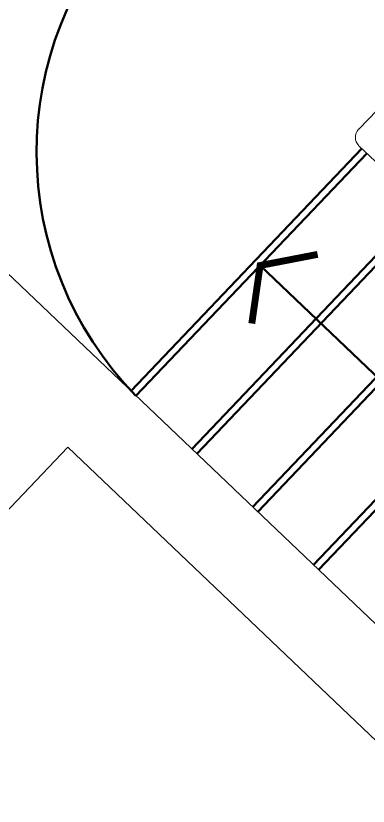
# Model space of a CAD drawing. Header units: centimetres. Extents: x 139057 to 200038, y 34824 to 80516.
# Drawn here: x 175166 to 175291.8, y 47695.9 to 47977.9 of the extents above; entities that cross this region are included whole.
import ezdxf

# ---------------------------------------------------------------- set-up
doc = ezdxf.new("R2010")
doc.units = ezdxf.units.CM
doc.header["$LTSCALE"] = 100
for name, color, linetype, lineweight in [('410_STRUTTURE_001-AM_0', 7, 'Continuous', 0), ('441_SERRAMENTI_001-AM_0', 1, 'Continuous', 0), ('448_SCALE_001-AM_0', 216, 'Continuous', 50)]:
    doc.layers.add(name, color=color, linetype=linetype, lineweight=lineweight)
doc.layers.add('A-SCALE', color=5, linetype='Continuous')
doc.layers.add('C-COR-P1$0$A-ANNO-IDEN', color=7, linetype='Continuous')

# ---------------------------------------------------------------- blocks, each defined once
blk = doc.blocks.new('C-COR-P1$0$STAIR ARROW')
at = {"layer": 'C-COR-P1$0$A-ANNO-IDEN'}
blk.add_line((0, 0), (0, -52.9), dxfattribs=at)
at = {"layer": 'C-COR-P1$0$A-ANNO-IDEN', "const_width": 24.5}
blk.add_lwpolyline([(170.4, -121.4), (0, 0), (-170.4, -121.4)], dxfattribs=at)

msp = doc.modelspace()

# ---------------------------------------------------------------- linework, layer by layer
at = {"layer": '410_STRUTTURE_001-AM_0', "elevation": 0}
msp.add_lwpolyline([(175550.6, 47516.86), (175071.31, 47973.36), (175050.62, 47951.63), (175162.86, 47844.73), (175062.84, 47739.72), (175084.57, 47719.03), (175184.59, 47824.04), (175550.56, 47475.47, 0.01125)], format="xyb", dxfattribs=at)
at = {"layer": '441_SERRAMENTI_001-AM_0'}
for p, q in [((175300.55, 47950.15, 0), (175288.44, 47937.44, 0)), ((175288.56, 47931.47, 0), (175533.02, 47698.63, 0))]:
    msp.add_line(p, q, dxfattribs=at)
msp.add_arc((175291.41, 47934.57, 0), 4.2, 135.9338, 225.9278, dxfattribs=at)
at = {"layer": '448_SCALE_001-AM_0', "linetype": 'Continuous'}
for p, q in [((175207.08, 47844.04, 0), (175289.5, 47930.58, 0)), ((175208.89, 47842.32, 0), (175291.31, 47928.85, 0)), ((175228.81, 47823.35, 0), (175311.22, 47909.89, 0)), ((175230.62, 47821.63, 0), (175313.03, 47908.16, 0)), ((175250.53, 47802.66, 0), (175332.95, 47889.19, 0)), ((175252.34, 47800.94, 0), (175334.76, 47887.47, 0)), ((175272.25, 47781.97, 0), (175354.67, 47868.5, 0)), ((175274.06, 47780.25, 0), (175356.48, 47866.78, 0))]:
    msp.add_line(p, q, dxfattribs=at)
at = {"layer": '448_SCALE_001-AM_0', "linetype": 'Continuous', "elevation": 0}
msp.add_lwpolyline([(175208.9, 47842.32, -0.405679), (175208.21, 48015.6), (175218.56, 48026.46, -0.405682), (175391.66, 48034.21)], format="xyb", dxfattribs=at)
msp.add_lwpolyline([(175483.77, 47669.24), (175253.21, 47888.84)], dxfattribs=at)

# ---------------------------------------------------------------- block references
at = {"layer": 'A-SCALE', "linetype": 'Continuous', "xscale": 0.1, "yscale": 0.1, "zscale": 0.1, "rotation": 46.39445220368624}
msp.add_blockref('C-COR-P1$0$STAIR ARROW', (175253.21, 47888.84, 0), dxfattribs=at)

doc.saveas('drawing.dxf')
